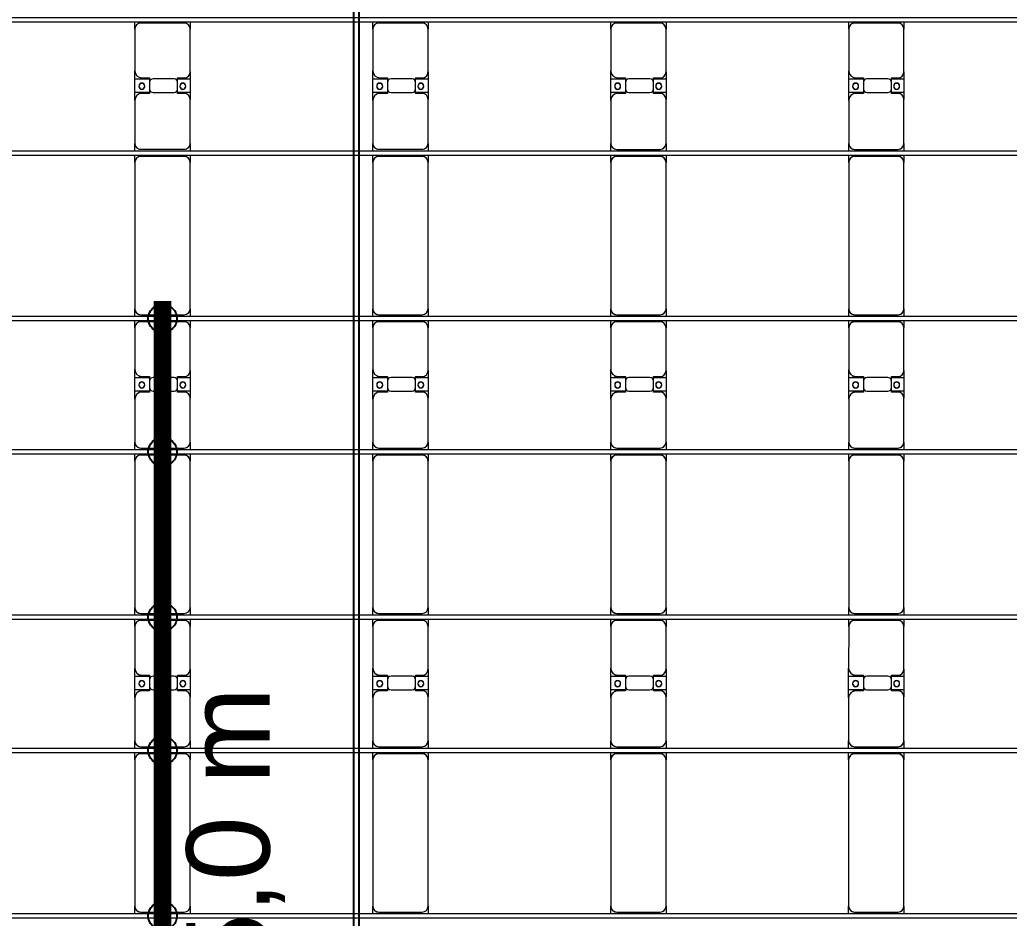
# Model space of a CAD drawing. Header units: millimetres. Extents: x -147246 to 112336, y -213734 to -86506.
# Drawn here: x -89315 to -80998, y -184969 to -177420 of the extents above; entities that cross this region are included whole.
import ezdxf

# ---------------------------------------------------------------- set-up
doc = ezdxf.new("R2010")
doc.units = ezdxf.units.MM
doc.layers.add('A-GENM', color=13, linetype='Continuous', lineweight=9)
doc.layers.add('S-BEAM', color=12, linetype='Continuous', lineweight=9)
doc.layers.add('GC-GHI CHU', color=2, linetype='Continuous')
doc.layers.add('GC-HOP 40x60 GIA CUONG', color=1, linetype='Continuous')
doc.styles.add('GC_VN', font='arial.ttf')

# ---------------------------------------------------------------- blocks, each defined once
blk = doc.blocks.new('Dầm C52 - Hộp 40x60-25898-BỐ TRÍ KHUNG KẾT CẤU BÈ PIN 05')
at = {"layer": 'S-BEAM', "color": 3, "lineweight": 25}
for p, q in [((-55982.1, 20), (55982.1, 20)), ((55982.1, -20), (-55982.1, -20))]:
    blk.add_line(p, q, dxfattribs=at)
blk = doc.blocks.new('Dai phao do pin - DẢI PHAO ĐỠ PIN-V5-BỐ TRÍ KHUNG KẾT CẤU BÈ PIN 05')
at = {"layer": 'A-GENM', "color": 7}
for p, q in [((16888.5, 241.6), (16949.7, 241.6)), ((16899.7, 191.6), (16899.7, -173.4)), ((18180.3, 241.6), (16949.7, 241.6)), ((18180.3, 241.6), (18238.5, 241.6)), ((18230.3, -173.4), (18230.3, 191.6)), ((18278.5, 241.6), (18339.7, 241.6)), ((18289.7, 191.6), (18289.7, -173.4)), ((18699.7, 241.6), (18339.7, 241.6)), ((18699.7, 241.6), (18882.2, 241.6)), ((18759.7, 118.2), (18759.7, 181.6)), ((18767.8, 241.6), (18950.3, 241.6)), ((18767.8, 118.2), (18767.8, 241.6)), ((18882.2, 241.6), (18882.2, 118.2)), ((18890.3, 181.6), (18890.3, 118.2)), ((19300.3, 241.6), (18950.3, 241.6)), ((19300.3, 241.6), (19358.5, 241.6)), ((19350.3, -173.4), (19350.3, 191.6)), ((19398.5, 241.6), (19459.7, 241.6)), ((19409.7, 191.6), (19409.7, -173.4)), ((20690.3, 241.6), (19459.7, 241.6)), ((20690.3, 241.6), (20748.5, 241.6)), ((20740.3, -173.4), (20740.3, 191.6)), ((20788.5, 241.6), (20849.7, 241.6)), ((20799.7, 191.6), (20799.7, -173.4)), ((21209.7, 241.6), (20849.7, 241.6)), ((21209.7, 241.6), (21392.2, 241.6)), ((21269.7, 118.2), (21269.7, 181.6)), ((21277.8, 241.6), (21460.3, 241.6)), ((21277.8, 118.2), (21277.8, 241.6)), ((21392.2, 241.6), (21392.2, 118.2)), ((21400.3, 181.6), (21400.3, 118.2)), ((21810.3, 241.6), (21460.3, 241.6)), ((21810.3, 241.6), (21868.5, 241.6)), ((21860.3, -173.4), (21860.3, 191.6)), ((21908.5, 241.6), (21969.7, 241.6)), ((21919.7, 191.6), (21919.7, -173.4)), ((23200.3, 241.6), (21969.7, 241.6)), ((23200.3, 241.6), (23258.5, 241.6)), ((23250.3, -173.4), (23250.3, 191.6)), ((23298.5, 241.6), (23359.7, 241.6)), ((23309.7, 191.6), (23309.7, -173.4)), ((23719.7, 241.6), (23359.7, 241.6)), ((23719.7, 241.6), (23902.2, 241.6)), ((23779.7, 118.2), (23779.7, 181.6)), ((23787.8, 241.6), (23970.3, 241.6)), ((23787.8, 118.2), (23787.8, 241.6)), ((23902.2, 241.6), (23902.2, 118.2)), ((23910.3, 181.6), (23910.3, 118.2)), ((24320.3, 241.6), (23970.3, 241.6)), ((24320.3, 241.6), (24378.5, 241.6)), ((24370.3, -173.4), (24370.3, 191.6)), ((18852.2, 118.2), (18759.7, 118.2)), ((18767.8, 88.2), (18767.8, -88.2)), ((18890.3, 118.2), (18797.8, 118.2)), ((18882.2, -88.2), (18882.2, 88.2)), ((21362.2, 118.2), (21269.7, 118.2)), ((21277.8, 88.2), (21277.8, -88.2)), ((21400.3, 118.2), (21307.8, 118.2)), ((21392.2, -88.2), (21392.2, 88.2)), ((23872.2, 118.2), (23779.7, 118.2)), ((23787.8, 88.2), (23787.8, -88.2)), ((23910.3, 118.2), (23817.8, 118.2)), ((23902.2, -88.2), (23902.2, 88.2)), ((18759.7, -173.4), (18759.7, -118.2)), ((18759.7, -118.2), (18852.2, -118.2)), ((18767.8, -223.4), (18767.8, -118.2)), ((18797.8, -118.2), (18890.3, -118.2)), ((18882.2, -118.2), (18882.2, -223.4)), ((18890.3, -118.2), (18890.3, -173.4)), ((21269.7, -173.4), (21269.7, -118.2)), ((21269.7, -118.2), (21362.2, -118.2)), ((21277.8, -223.4), (21277.8, -118.2)), ((21307.8, -118.2), (21400.3, -118.2)), ((21392.2, -118.2), (21392.2, -223.4)), ((21400.3, -118.2), (21400.3, -173.4)), ((23779.7, -173.4), (23779.7, -118.2)), ((23779.7, -118.2), (23872.2, -118.2)), ((23787.8, -223.4), (23787.8, -118.2)), ((23817.8, -118.2), (23910.3, -118.2)), ((23902.2, -118.2), (23902.2, -223.4)), ((23910.3, -118.2), (23910.3, -173.4)), ((16949.7, -223.4), (16888.5, -223.4)), ((16949.7, -223.4), (18180.3, -223.4)), ((18238.5, -223.4), (18180.3, -223.4)), ((18339.7, -223.4), (18278.5, -223.4)), ((18339.7, -223.4), (18709.7, -223.4)), ((18882.2, -223.4), (18709.7, -223.4)), ((18940.3, -223.4), (18767.8, -223.4)), ((18940.3, -223.4), (19300.3, -223.4)), ((19358.5, -223.4), (19300.3, -223.4)), ((19459.7, -223.4), (19398.5, -223.4)), ((19459.7, -223.4), (20690.3, -223.4)), ((20748.5, -223.4), (20690.3, -223.4)), ((20849.7, -223.4), (20788.5, -223.4)), ((20849.7, -223.4), (21219.7, -223.4)), ((21392.2, -223.4), (21219.7, -223.4)), ((21450.3, -223.4), (21277.8, -223.4)), ((21450.3, -223.4), (21810.3, -223.4)), ((21868.5, -223.4), (21810.3, -223.4)), ((21969.7, -223.4), (21908.5, -223.4)), ((21969.7, -223.4), (23200.3, -223.4)), ((23258.5, -223.4), (23200.3, -223.4)), ((23359.7, -223.4), (23298.5, -223.4)), ((23359.7, -223.4), (23729.7, -223.4)), ((23902.2, -223.4), (23729.7, -223.4)), ((23960.3, -223.4), (23787.8, -223.4)), ((23960.3, -223.4), (24320.3, -223.4)), ((24378.5, -223.4), (24320.3, -223.4))]:
    blk.add_line(p, q, dxfattribs=at)
for centre, radius, start, end in [((16949.7, 191.6), 50, 90, 180), ((16949.7, 191.6), 50, 105, 180), ((18180.3, 191.6), 50, 360, 90), ((18180.3, 191.6), 50, 15, 90), ((18339.7, 191.6), 50, 90, 180), ((18339.7, 191.6), 50, 135, 180), ((18699.7, 181.6), 60, 360, 90), ((18699.7, 181.6), 60, 360, 30), ((18818.6, 183.2), 25, 0, 180), ((18818.6, 183.2), 25, 180, 0), ((18821.4, 183.2), 25, 360, 180), ((18821.4, 183.2), 25, 180, 0), ((18950.3, 181.6), 60, 90, 180), ((18950.3, 181.6), 60, 150, 180), ((19300.3, 191.6), 50, 0, 90), ((19300.3, 191.6), 50, 0, 45), ((19459.7, 191.6), 50, 90, 180), ((19459.7, 191.6), 50, 105, 180), ((20690.3, 191.6), 50, 360, 90), ((20690.3, 191.6), 50, 15, 90), ((20849.7, 191.6), 50, 90, 180), ((20849.7, 191.6), 50, 135, 180), ((21209.7, 181.6), 60, 0, 90), ((21209.7, 181.6), 60, 0, 30), ((21328.6, 183.2), 25, 360, 180), ((21328.6, 183.2), 25, 180, 0), ((21331.4, 183.2), 25, 360, 180), ((21331.4, 183.2), 25, 180, 0), ((21460.3, 181.6), 60, 90, 180), ((21460.3, 181.6), 60, 150, 180), ((21810.3, 191.6), 50, 0, 90), ((21810.3, 191.6), 50, 0, 45), ((21969.7, 191.6), 50, 90, 180), ((21969.7, 191.6), 50, 105, 180), ((23200.3, 191.6), 50, 0, 90), ((23200.3, 191.6), 50, 15, 90), ((23359.7, 191.6), 50, 90, 180), ((23359.7, 191.6), 50, 135, 180), ((23719.7, 181.6), 60, 360, 90), ((23719.7, 181.6), 60, 360, 30), ((23838.6, 183.2), 25, 360, 180), ((23838.6, 183.2), 25, 180, 0), ((23841.4, 183.2), 25, 0, 180), ((23841.4, 183.2), 25, 180, 0), ((23970.3, 181.6), 60, 90, 180), ((23970.3, 181.6), 60, 150, 180), ((24320.3, 191.6), 50, 0, 90), ((24320.3, 191.6), 50, 0, 45), ((18797.8, 88.2), 30, 90, 180), ((18852.2, 88.2), 30, 0, 90), ((21307.8, 88.2), 30, 90, 180), ((21362.2, 88.2), 30, 360, 90), ((23817.8, 88.2), 30, 90, 180), ((23872.2, 88.2), 30, 360, 90), ((18797.8, -88.2), 30, 180, 270), ((18818.6, -161.8), 25, 360, 180), ((18818.6, -161.8), 25, 180, 360), ((18821.4, -161.8), 25, 360, 180), ((18821.4, -161.8), 25, 180, 360), ((18852.2, -88.2), 30, 270, 0), ((21307.8, -88.2), 30, 180, 270), ((21328.6, -161.8), 25, 0, 180), ((21328.6, -161.8), 25, 180, 0), ((21331.4, -161.8), 25, 360, 180), ((21331.4, -161.8), 25, 180, 360), ((21362.2, -88.2), 30, 270, 360), ((23817.8, -88.2), 30, 180, 270), ((23838.6, -161.8), 25, 0, 180), ((23838.6, -161.8), 25, 180, 0), ((23841.4, -161.8), 25, 0, 180), ((23841.4, -161.8), 25, 180, 0), ((23872.2, -88.2), 30, 270, 0), ((16949.7, -173.4), 50, 180, 270), ((16949.7, -173.4), 50, 180, 270), ((18180.3, -173.4), 50, 270, 360), ((18180.3, -173.4), 50, 285, 360), ((18339.7, -173.4), 50, 180, 270), ((18339.7, -173.4), 50, 180, 225), ((18709.7, -173.4), 50, 270, 360), ((18709.7, -173.4), 50, 315, 360), ((18940.3, -173.4), 50, 180, 270), ((18940.3, -173.4), 50, 180, 225), ((19300.3, -173.4), 50, 270, 0), ((19300.3, -173.4), 50, 315, 0), ((19459.7, -173.4), 50, 180, 270), ((19459.7, -173.4), 50, 180, 270), ((20690.3, -173.4), 50, 270, 0), ((20690.3, -173.4), 50, 285, 360), ((20849.7, -173.4), 50, 180, 270), ((20849.7, -173.4), 50, 180, 225), ((21219.7, -173.4), 50, 270, 0), ((21219.7, -173.4), 50, 315, 360), ((21450.3, -173.4), 50, 180, 270), ((21450.3, -173.4), 50, 180, 225), ((21810.3, -173.4), 50, 270, 0), ((21810.3, -173.4), 50, 315, 360), ((21969.7, -173.4), 50, 180, 270), ((21969.7, -173.4), 50, 180, 270), ((23200.3, -173.4), 50, 270, 360), ((23200.3, -173.4), 50, 285, 360), ((23359.7, -173.4), 50, 180, 270), ((23359.7, -173.4), 50, 180, 225), ((23729.7, -173.4), 50, 270, 360), ((23729.7, -173.4), 50, 315, 0), ((23960.3, -173.4), 50, 180, 270), ((23960.3, -173.4), 50, 180, 225), ((24320.3, -173.4), 50, 270, 0), ((24320.3, -173.4), 50, 315, 360)]:
    blk.add_arc(centre, radius, start, end, dxfattribs=at)
blk = doc.blocks.new('Dai phao do pin - DẢI PHAO ĐỠ PIN-V6-BỐ TRÍ KHUNG KẾT CẤU BÈ PIN 05')
at = {"layer": 'A-GENM', "color": 7}
for p, q in [((16888.5, 241.6), (16949.7, 241.6)), ((16899.7, 191.6), (16899.7, -173.4)), ((18180.3, 241.6), (16949.7, 241.6)), ((18180.3, 241.6), (18238.5, 241.6)), ((18230.3, -173.4), (18230.3, 191.6)), ((18278.5, 241.6), (18339.7, 241.6)), ((18289.7, 191.6), (18289.7, -173.4)), ((18699.7, 241.6), (18339.7, 241.6)), ((18699.7, 241.6), (18882.2, 241.6)), ((18759.7, 118.2), (18759.7, 181.6)), ((18767.8, 241.6), (18950.3, 241.6)), ((18767.8, 118.2), (18767.8, 241.6)), ((18882.2, 241.6), (18882.2, 118.2)), ((18890.3, 181.6), (18890.3, 118.2)), ((19300.3, 241.6), (18950.3, 241.6)), ((19300.3, 241.6), (19358.5, 241.6)), ((19350.3, -173.4), (19350.3, 191.6)), ((19398.5, 241.6), (19459.7, 241.6)), ((19409.7, 191.6), (19409.7, -173.4)), ((20690.3, 241.6), (19459.7, 241.6)), ((20690.3, 241.6), (20748.5, 241.6)), ((20740.3, -173.4), (20740.3, 191.6)), ((20788.5, 241.6), (20849.7, 241.6)), ((20799.7, 191.6), (20799.7, -173.4)), ((21209.7, 241.6), (20849.7, 241.6)), ((21209.7, 241.6), (21392.2, 241.6)), ((21269.7, 118.2), (21269.7, 181.6)), ((21277.8, 241.6), (21460.3, 241.6)), ((21277.8, 118.2), (21277.8, 241.6)), ((21392.2, 241.6), (21392.2, 118.2)), ((21400.3, 181.6), (21400.3, 118.2)), ((21810.3, 241.6), (21460.3, 241.6)), ((21810.3, 241.6), (21868.5, 241.6)), ((21860.3, -173.4), (21860.3, 191.6)), ((21908.5, 241.6), (21969.7, 241.6)), ((21919.7, 191.6), (21919.7, -173.4)), ((23200.3, 241.6), (21969.7, 241.6)), ((23200.3, 241.6), (23258.5, 241.6)), ((23250.3, -173.4), (23250.3, 191.6)), ((23298.5, 241.6), (23359.7, 241.6)), ((23309.7, 191.6), (23309.7, -173.4)), ((23719.7, 241.6), (23359.7, 241.6)), ((23719.7, 241.6), (23902.2, 241.6)), ((23779.7, 118.2), (23779.7, 181.6)), ((23787.8, 241.6), (23970.3, 241.6)), ((23787.8, 118.2), (23787.8, 241.6)), ((23902.2, 241.6), (23902.2, 118.2)), ((23910.3, 181.6), (23910.3, 118.2)), ((24320.3, 241.6), (23970.3, 241.6)), ((24320.3, 241.6), (24378.5, 241.6)), ((24370.3, -173.4), (24370.3, 191.6)), ((18852.2, 118.2), (18759.7, 118.2)), ((18767.8, 88.2), (18767.8, -88.2)), ((18890.3, 118.2), (18797.8, 118.2)), ((18882.2, -88.2), (18882.2, 88.2)), ((21362.2, 118.2), (21269.7, 118.2)), ((21277.8, 88.2), (21277.8, -88.2)), ((21400.3, 118.2), (21307.8, 118.2)), ((21392.2, -88.2), (21392.2, 88.2)), ((23872.2, 118.2), (23779.7, 118.2)), ((23787.8, 88.2), (23787.8, -88.2)), ((23910.3, 118.2), (23817.8, 118.2)), ((23902.2, -88.2), (23902.2, 88.2)), ((18759.7, -173.4), (18759.7, -118.2)), ((18759.7, -118.2), (18852.2, -118.2)), ((18767.8, -223.4), (18767.8, -118.2)), ((18797.8, -118.2), (18890.3, -118.2)), ((18882.2, -118.2), (18882.2, -223.4)), ((18890.3, -118.2), (18890.3, -173.4)), ((21269.7, -173.4), (21269.7, -118.2)), ((21269.7, -118.2), (21362.2, -118.2)), ((21277.8, -223.4), (21277.8, -118.2)), ((21307.8, -118.2), (21400.3, -118.2)), ((21392.2, -118.2), (21392.2, -223.4)), ((21400.3, -118.2), (21400.3, -173.4)), ((23779.7, -173.4), (23779.7, -118.2)), ((23779.7, -118.2), (23872.2, -118.2)), ((23787.8, -223.4), (23787.8, -118.2)), ((23817.8, -118.2), (23910.3, -118.2)), ((23902.2, -118.2), (23902.2, -223.4)), ((23910.3, -118.2), (23910.3, -173.4)), ((16949.7, -223.4), (16888.5, -223.4)), ((16949.7, -223.4), (18180.3, -223.4)), ((18238.5, -223.4), (18180.3, -223.4)), ((18339.7, -223.4), (18278.5, -223.4)), ((18339.7, -223.4), (18709.7, -223.4)), ((18882.2, -223.4), (18709.7, -223.4)), ((18940.3, -223.4), (18767.8, -223.4)), ((18940.3, -223.4), (19300.3, -223.4)), ((19358.5, -223.4), (19300.3, -223.4)), ((19459.7, -223.4), (19398.5, -223.4)), ((19459.7, -223.4), (20690.3, -223.4)), ((20748.5, -223.4), (20690.3, -223.4)), ((20849.7, -223.4), (20788.5, -223.4)), ((20849.7, -223.4), (21219.7, -223.4)), ((21392.2, -223.4), (21219.7, -223.4)), ((21450.3, -223.4), (21277.8, -223.4)), ((21450.3, -223.4), (21810.3, -223.4)), ((21868.5, -223.4), (21810.3, -223.4)), ((21969.7, -223.4), (21908.5, -223.4)), ((21969.7, -223.4), (23200.3, -223.4)), ((23258.5, -223.4), (23200.3, -223.4)), ((23359.7, -223.4), (23298.5, -223.4)), ((23359.7, -223.4), (23729.7, -223.4)), ((23902.2, -223.4), (23729.7, -223.4)), ((23960.3, -223.4), (23787.8, -223.4)), ((23960.3, -223.4), (24320.3, -223.4)), ((24378.5, -223.4), (24320.3, -223.4))]:
    blk.add_line(p, q, dxfattribs=at)
for centre, radius, start, end in [((16949.7, 191.6), 50, 90, 180), ((16949.7, 191.6), 50, 105, 180), ((18180.3, 191.6), 50, 360, 90), ((18180.3, 191.6), 50, 15, 90), ((18339.7, 191.6), 50, 90, 180), ((18339.7, 191.6), 50, 135, 180), ((18699.7, 181.6), 60, 360, 90), ((18699.7, 181.6), 60, 360, 30), ((18818.6, 183.2), 25, 0, 180), ((18818.6, 183.2), 25, 180, 0), ((18821.4, 183.2), 25, 360, 180), ((18821.4, 183.2), 25, 180, 0), ((18950.3, 181.6), 60, 90, 180), ((18950.3, 181.6), 60, 150, 180), ((19300.3, 191.6), 50, 0, 90), ((19300.3, 191.6), 50, 0, 45), ((19459.7, 191.6), 50, 90, 180), ((19459.7, 191.6), 50, 105, 180), ((20690.3, 191.6), 50, 360, 90), ((20690.3, 191.6), 50, 15, 90), ((20849.7, 191.6), 50, 90, 180), ((20849.7, 191.6), 50, 135, 180), ((21209.7, 181.6), 60, 0, 90), ((21209.7, 181.6), 60, 0, 30), ((21328.6, 183.2), 25, 360, 180), ((21328.6, 183.2), 25, 180, 0), ((21331.4, 183.2), 25, 360, 180), ((21331.4, 183.2), 25, 180, 0), ((21460.3, 181.6), 60, 90, 180), ((21460.3, 181.6), 60, 150, 180), ((21810.3, 191.6), 50, 0, 90), ((21810.3, 191.6), 50, 0, 45), ((21969.7, 191.6), 50, 90, 180), ((21969.7, 191.6), 50, 105, 180), ((23200.3, 191.6), 50, 0, 90), ((23200.3, 191.6), 50, 15, 90), ((23359.7, 191.6), 50, 90, 180), ((23359.7, 191.6), 50, 135, 180), ((23719.7, 181.6), 60, 360, 90), ((23719.7, 181.6), 60, 360, 30), ((23838.6, 183.2), 25, 360, 180), ((23838.6, 183.2), 25, 180, 0), ((23841.4, 183.2), 25, 0, 180), ((23841.4, 183.2), 25, 180, 0), ((23970.3, 181.6), 60, 90, 180), ((23970.3, 181.6), 60, 150, 180), ((24320.3, 191.6), 50, 0, 90), ((24320.3, 191.6), 50, 0, 45), ((18797.8, 88.2), 30, 90, 180), ((18852.2, 88.2), 30, 0, 90), ((21307.8, 88.2), 30, 90, 180), ((21362.2, 88.2), 30, 360, 90), ((23817.8, 88.2), 30, 90, 180), ((23872.2, 88.2), 30, 360, 90), ((18797.8, -88.2), 30, 180, 270), ((18818.6, -161.8), 25, 360, 180), ((18818.6, -161.8), 25, 180, 360), ((18821.4, -161.8), 25, 360, 180), ((18821.4, -161.8), 25, 180, 360), ((18852.2, -88.2), 30, 270, 0), ((21307.8, -88.2), 30, 180, 270), ((21328.6, -161.8), 25, 0, 180), ((21328.6, -161.8), 25, 180, 0), ((21331.4, -161.8), 25, 360, 180), ((21331.4, -161.8), 25, 180, 360), ((21362.2, -88.2), 30, 270, 360), ((23817.8, -88.2), 30, 180, 270), ((23838.6, -161.8), 25, 0, 180), ((23838.6, -161.8), 25, 180, 0), ((23841.4, -161.8), 25, 0, 180), ((23841.4, -161.8), 25, 180, 0), ((23872.2, -88.2), 30, 270, 0), ((16949.7, -173.4), 50, 180, 270), ((16949.7, -173.4), 50, 180, 270), ((18180.3, -173.4), 50, 270, 360), ((18180.3, -173.4), 50, 285, 360), ((18339.7, -173.4), 50, 180, 270), ((18339.7, -173.4), 50, 180, 225), ((18709.7, -173.4), 50, 270, 360), ((18709.7, -173.4), 50, 315, 360), ((18940.3, -173.4), 50, 180, 270), ((18940.3, -173.4), 50, 180, 225), ((19300.3, -173.4), 50, 270, 0), ((19300.3, -173.4), 50, 315, 0), ((19459.7, -173.4), 50, 180, 270), ((19459.7, -173.4), 50, 180, 270), ((20690.3, -173.4), 50, 270, 0), ((20690.3, -173.4), 50, 285, 360), ((20849.7, -173.4), 50, 180, 270), ((20849.7, -173.4), 50, 180, 225), ((21219.7, -173.4), 50, 270, 0), ((21219.7, -173.4), 50, 315, 360), ((21450.3, -173.4), 50, 180, 270), ((21450.3, -173.4), 50, 180, 225), ((21810.3, -173.4), 50, 270, 0), ((21810.3, -173.4), 50, 315, 360), ((21969.7, -173.4), 50, 180, 270), ((21969.7, -173.4), 50, 180, 270), ((23200.3, -173.4), 50, 270, 360), ((23200.3, -173.4), 50, 285, 360), ((23359.7, -173.4), 50, 180, 270), ((23359.7, -173.4), 50, 180, 225), ((23729.7, -173.4), 50, 270, 360), ((23729.7, -173.4), 50, 315, 0), ((23960.3, -173.4), 50, 180, 270), ((23960.3, -173.4), 50, 180, 225), ((24320.3, -173.4), 50, 270, 0), ((24320.3, -173.4), 50, 315, 360)]:
    blk.add_arc(centre, radius, start, end, dxfattribs=at)
blk = doc.blocks.new('Dai phao do pin - DẢI PHAO ĐỠ PIN-V7-BỐ TRÍ KHUNG KẾT CẤU BÈ PIN 05')
at = {"layer": 'A-GENM', "color": 7}
for p, q in [((16888.5, 241.6), (16949.7, 241.6)), ((16899.7, 191.6), (16899.7, -173.4)), ((18180.3, 241.6), (16949.7, 241.6)), ((18180.3, 241.6), (18238.5, 241.6)), ((18230.3, -173.4), (18230.3, 191.6)), ((18278.5, 241.6), (18339.7, 241.6)), ((18289.7, 191.6), (18289.7, -173.4)), ((18699.7, 241.6), (18339.7, 241.6)), ((18699.7, 241.6), (18882.2, 241.6)), ((18759.7, 118.2), (18759.7, 181.6)), ((18767.8, 241.6), (18950.3, 241.6)), ((18767.8, 118.2), (18767.8, 241.6)), ((18882.2, 241.6), (18882.2, 118.2)), ((18890.3, 181.6), (18890.3, 118.2)), ((19300.3, 241.6), (18950.3, 241.6)), ((19300.3, 241.6), (19358.5, 241.6)), ((19350.3, -173.4), (19350.3, 191.6)), ((19398.5, 241.6), (19459.7, 241.6)), ((19409.7, 191.6), (19409.7, -173.4)), ((20690.3, 241.6), (19459.7, 241.6)), ((20690.3, 241.6), (20748.5, 241.6)), ((20740.3, -173.4), (20740.3, 191.6)), ((20788.5, 241.6), (20849.7, 241.6)), ((20799.7, 191.6), (20799.7, -173.4)), ((21209.7, 241.6), (20849.7, 241.6)), ((21209.7, 241.6), (21392.2, 241.6)), ((21269.7, 118.2), (21269.7, 181.6)), ((21277.8, 241.6), (21460.3, 241.6)), ((21277.8, 118.2), (21277.8, 241.6)), ((21392.2, 241.6), (21392.2, 118.2)), ((21400.3, 181.6), (21400.3, 118.2)), ((21810.3, 241.6), (21460.3, 241.6)), ((21810.3, 241.6), (21868.5, 241.6)), ((21860.3, -173.4), (21860.3, 191.6)), ((21908.5, 241.6), (21969.7, 241.6)), ((21919.7, 191.6), (21919.7, -173.4)), ((23200.3, 241.6), (21969.7, 241.6)), ((23200.3, 241.6), (23258.5, 241.6)), ((23250.3, -173.4), (23250.3, 191.6)), ((23298.5, 241.6), (23359.7, 241.6)), ((23309.7, 191.6), (23309.7, -173.4)), ((23719.7, 241.6), (23359.7, 241.6)), ((23719.7, 241.6), (23902.2, 241.6)), ((23779.7, 118.2), (23779.7, 181.6)), ((23787.8, 241.6), (23970.3, 241.6)), ((23787.8, 118.2), (23787.8, 241.6)), ((23902.2, 241.6), (23902.2, 118.2)), ((23910.3, 181.6), (23910.3, 118.2)), ((24320.3, 241.6), (23970.3, 241.6)), ((24320.3, 241.6), (24378.5, 241.6)), ((24370.3, -173.4), (24370.3, 191.6)), ((18852.2, 118.2), (18759.7, 118.2)), ((18767.8, 88.2), (18767.8, -88.2)), ((18890.3, 118.2), (18797.8, 118.2)), ((18882.2, -88.2), (18882.2, 88.2)), ((21362.2, 118.2), (21269.7, 118.2)), ((21277.8, 88.2), (21277.8, -88.2)), ((21400.3, 118.2), (21307.8, 118.2)), ((21392.2, -88.2), (21392.2, 88.2)), ((23872.2, 118.2), (23779.7, 118.2)), ((23787.8, 88.2), (23787.8, -88.2)), ((23910.3, 118.2), (23817.8, 118.2)), ((23902.2, -88.2), (23902.2, 88.2)), ((18759.7, -173.4), (18759.7, -118.2)), ((18759.7, -118.2), (18852.2, -118.2)), ((18767.8, -223.4), (18767.8, -118.2)), ((18797.8, -118.2), (18890.3, -118.2)), ((18882.2, -118.2), (18882.2, -223.4)), ((18890.3, -118.2), (18890.3, -173.4)), ((21269.7, -173.4), (21269.7, -118.2)), ((21269.7, -118.2), (21362.2, -118.2)), ((21277.8, -223.4), (21277.8, -118.2)), ((21307.8, -118.2), (21400.3, -118.2)), ((21392.2, -118.2), (21392.2, -223.4)), ((21400.3, -118.2), (21400.3, -173.4)), ((23779.7, -173.4), (23779.7, -118.2)), ((23779.7, -118.2), (23872.2, -118.2)), ((23787.8, -223.4), (23787.8, -118.2)), ((23817.8, -118.2), (23910.3, -118.2)), ((23902.2, -118.2), (23902.2, -223.4)), ((23910.3, -118.2), (23910.3, -173.4)), ((16949.7, -223.4), (16888.5, -223.4)), ((16949.7, -223.4), (18180.3, -223.4)), ((18238.5, -223.4), (18180.3, -223.4)), ((18339.7, -223.4), (18278.5, -223.4)), ((18339.7, -223.4), (18709.7, -223.4)), ((18882.2, -223.4), (18709.7, -223.4)), ((18940.3, -223.4), (18767.8, -223.4)), ((18940.3, -223.4), (19300.3, -223.4)), ((19358.5, -223.4), (19300.3, -223.4)), ((19459.7, -223.4), (19398.5, -223.4)), ((19459.7, -223.4), (20690.3, -223.4)), ((20748.5, -223.4), (20690.3, -223.4)), ((20849.7, -223.4), (20788.5, -223.4)), ((20849.7, -223.4), (21219.7, -223.4)), ((21392.2, -223.4), (21219.7, -223.4)), ((21450.3, -223.4), (21277.8, -223.4)), ((21450.3, -223.4), (21810.3, -223.4)), ((21868.5, -223.4), (21810.3, -223.4)), ((21969.7, -223.4), (21908.5, -223.4)), ((21969.7, -223.4), (23200.3, -223.4)), ((23258.5, -223.4), (23200.3, -223.4)), ((23359.7, -223.4), (23298.5, -223.4)), ((23359.7, -223.4), (23729.7, -223.4)), ((23902.2, -223.4), (23729.7, -223.4)), ((23960.3, -223.4), (23787.8, -223.4)), ((23960.3, -223.4), (24320.3, -223.4)), ((24378.5, -223.4), (24320.3, -223.4))]:
    blk.add_line(p, q, dxfattribs=at)
for centre, radius, start, end in [((16949.7, 191.6), 50, 90, 180), ((16949.7, 191.6), 50, 105, 180), ((18180.3, 191.6), 50, 360, 90), ((18180.3, 191.6), 50, 15, 90), ((18339.7, 191.6), 50, 90, 180), ((18339.7, 191.6), 50, 135, 180), ((18699.7, 181.6), 60, 360, 90), ((18699.7, 181.6), 60, 360, 30), ((18818.6, 183.2), 25, 0, 180), ((18818.6, 183.2), 25, 180, 0), ((18821.4, 183.2), 25, 360, 180), ((18821.4, 183.2), 25, 180, 0), ((18950.3, 181.6), 60, 90, 180), ((18950.3, 181.6), 60, 150, 180), ((19300.3, 191.6), 50, 0, 90), ((19300.3, 191.6), 50, 0, 45), ((19459.7, 191.6), 50, 90, 180), ((19459.7, 191.6), 50, 105, 180), ((20690.3, 191.6), 50, 360, 90), ((20690.3, 191.6), 50, 15, 90), ((20849.7, 191.6), 50, 90, 180), ((20849.7, 191.6), 50, 135, 180), ((21209.7, 181.6), 60, 0, 90), ((21209.7, 181.6), 60, 0, 30), ((21328.6, 183.2), 25, 360, 180), ((21328.6, 183.2), 25, 180, 0), ((21331.4, 183.2), 25, 360, 180), ((21331.4, 183.2), 25, 180, 0), ((21460.3, 181.6), 60, 90, 180), ((21460.3, 181.6), 60, 150, 180), ((21810.3, 191.6), 50, 0, 90), ((21810.3, 191.6), 50, 0, 45), ((21969.7, 191.6), 50, 90, 180), ((21969.7, 191.6), 50, 105, 180), ((23200.3, 191.6), 50, 0, 90), ((23200.3, 191.6), 50, 15, 90), ((23359.7, 191.6), 50, 90, 180), ((23359.7, 191.6), 50, 135, 180), ((23719.7, 181.6), 60, 360, 90), ((23719.7, 181.6), 60, 360, 30), ((23838.6, 183.2), 25, 360, 180), ((23838.6, 183.2), 25, 180, 0), ((23841.4, 183.2), 25, 0, 180), ((23841.4, 183.2), 25, 180, 0), ((23970.3, 181.6), 60, 90, 180), ((23970.3, 181.6), 60, 150, 180), ((24320.3, 191.6), 50, 0, 90), ((24320.3, 191.6), 50, 0, 45), ((18797.8, 88.2), 30, 90, 180), ((18852.2, 88.2), 30, 0, 90), ((21307.8, 88.2), 30, 90, 180), ((21362.2, 88.2), 30, 360, 90), ((23817.8, 88.2), 30, 90, 180), ((23872.2, 88.2), 30, 360, 90), ((18797.8, -88.2), 30, 180, 270), ((18818.6, -161.8), 25, 360, 180), ((18818.6, -161.8), 25, 180, 360), ((18821.4, -161.8), 25, 360, 180), ((18821.4, -161.8), 25, 180, 360), ((18852.2, -88.2), 30, 270, 0), ((21307.8, -88.2), 30, 180, 270), ((21328.6, -161.8), 25, 0, 180), ((21328.6, -161.8), 25, 180, 0), ((21331.4, -161.8), 25, 360, 180), ((21331.4, -161.8), 25, 180, 360), ((21362.2, -88.2), 30, 270, 360), ((23817.8, -88.2), 30, 180, 270), ((23838.6, -161.8), 25, 0, 180), ((23838.6, -161.8), 25, 180, 0), ((23841.4, -161.8), 25, 0, 180), ((23841.4, -161.8), 25, 180, 0), ((23872.2, -88.2), 30, 270, 0), ((16949.7, -173.4), 50, 180, 270), ((16949.7, -173.4), 50, 180, 270), ((18180.3, -173.4), 50, 270, 360), ((18180.3, -173.4), 50, 285, 360), ((18339.7, -173.4), 50, 180, 270), ((18339.7, -173.4), 50, 180, 225), ((18709.7, -173.4), 50, 270, 360), ((18709.7, -173.4), 50, 315, 360), ((18940.3, -173.4), 50, 180, 270), ((18940.3, -173.4), 50, 180, 225), ((19300.3, -173.4), 50, 270, 0), ((19300.3, -173.4), 50, 315, 0), ((19459.7, -173.4), 50, 180, 270), ((19459.7, -173.4), 50, 180, 270), ((20690.3, -173.4), 50, 270, 0), ((20690.3, -173.4), 50, 285, 360), ((20849.7, -173.4), 50, 180, 270), ((20849.7, -173.4), 50, 180, 225), ((21219.7, -173.4), 50, 270, 0), ((21219.7, -173.4), 50, 315, 360), ((21450.3, -173.4), 50, 180, 270), ((21450.3, -173.4), 50, 180, 225), ((21810.3, -173.4), 50, 270, 0), ((21810.3, -173.4), 50, 315, 360), ((21969.7, -173.4), 50, 180, 270), ((21969.7, -173.4), 50, 180, 270), ((23200.3, -173.4), 50, 270, 360), ((23200.3, -173.4), 50, 285, 360), ((23359.7, -173.4), 50, 180, 270), ((23359.7, -173.4), 50, 180, 225), ((23729.7, -173.4), 50, 270, 360), ((23729.7, -173.4), 50, 315, 0), ((23960.3, -173.4), 50, 180, 270), ((23960.3, -173.4), 50, 180, 225), ((24320.3, -173.4), 50, 270, 0), ((24320.3, -173.4), 50, 315, 360)]:
    blk.add_arc(centre, radius, start, end, dxfattribs=at)
blk = doc.blocks.new('Dai phao do pin - DẢI PHAO ĐỠ PIN-V8-BỐ TRÍ KHUNG KẾT CẤU BÈ PIN 05')
at = {"layer": 'A-GENM', "color": 7}
for p, q in [((16888.5, 241.6), (16949.7, 241.6)), ((16899.7, 191.6), (16899.7, -173.4)), ((18180.3, 241.6), (16949.7, 241.6)), ((18180.3, 241.6), (18238.5, 241.6)), ((18230.3, -173.4), (18230.3, 191.6)), ((18278.5, 241.6), (18339.7, 241.6)), ((18289.7, 191.6), (18289.7, -173.4)), ((18699.7, 241.6), (18339.7, 241.6)), ((18699.7, 241.6), (18882.2, 241.6)), ((18759.7, 118.2), (18759.7, 181.6)), ((18767.8, 241.6), (18950.3, 241.6)), ((18767.8, 118.2), (18767.8, 241.6)), ((18882.2, 241.6), (18882.2, 118.2)), ((18890.3, 181.6), (18890.3, 118.2)), ((19300.3, 241.6), (18950.3, 241.6)), ((19300.3, 241.6), (19358.5, 241.6)), ((19350.3, -173.4), (19350.3, 191.6)), ((19398.5, 241.6), (19459.7, 241.6)), ((19409.7, 191.6), (19409.7, -173.4)), ((20690.3, 241.6), (19459.7, 241.6)), ((20690.3, 241.6), (20748.5, 241.6)), ((20740.3, -173.4), (20740.3, 191.6)), ((20788.5, 241.6), (20849.7, 241.6)), ((20799.7, 191.6), (20799.7, -173.4)), ((21209.7, 241.6), (20849.7, 241.6)), ((21209.7, 241.6), (21392.2, 241.6)), ((21269.7, 118.2), (21269.7, 181.6)), ((21277.8, 241.6), (21460.3, 241.6)), ((21277.8, 118.2), (21277.8, 241.6)), ((21392.2, 241.6), (21392.2, 118.2)), ((21400.3, 181.6), (21400.3, 118.2)), ((21810.3, 241.6), (21460.3, 241.6)), ((21810.3, 241.6), (21868.5, 241.6)), ((21860.3, -173.4), (21860.3, 191.6)), ((21908.5, 241.6), (21969.7, 241.6)), ((21919.7, 191.6), (21919.7, -173.4)), ((23200.3, 241.6), (21969.7, 241.6)), ((23200.3, 241.6), (23258.5, 241.6)), ((23250.3, -173.4), (23250.3, 191.6)), ((23298.5, 241.6), (23359.7, 241.6)), ((23309.7, 191.6), (23309.7, -173.4)), ((23719.7, 241.6), (23359.7, 241.6)), ((23719.7, 241.6), (23902.2, 241.6)), ((23779.7, 118.2), (23779.7, 181.6)), ((23787.8, 241.6), (23970.3, 241.6)), ((23787.8, 118.2), (23787.8, 241.6)), ((23902.2, 241.6), (23902.2, 118.2)), ((23910.3, 181.6), (23910.3, 118.2)), ((24320.3, 241.6), (23970.3, 241.6)), ((24320.3, 241.6), (24378.5, 241.6)), ((24370.3, -173.4), (24370.3, 191.6)), ((18852.2, 118.2), (18759.7, 118.2)), ((18767.8, 88.2), (18767.8, -88.2)), ((18890.3, 118.2), (18797.8, 118.2)), ((18882.2, -88.2), (18882.2, 88.2)), ((21362.2, 118.2), (21269.7, 118.2)), ((21277.8, 88.2), (21277.8, -88.2)), ((21400.3, 118.2), (21307.8, 118.2)), ((21392.2, -88.2), (21392.2, 88.2)), ((23872.2, 118.2), (23779.7, 118.2)), ((23787.8, 88.2), (23787.8, -88.2)), ((23910.3, 118.2), (23817.8, 118.2)), ((23902.2, -88.2), (23902.2, 88.2)), ((18759.7, -173.4), (18759.7, -118.2)), ((18759.7, -118.2), (18852.2, -118.2)), ((18767.8, -223.4), (18767.8, -118.2)), ((18797.8, -118.2), (18890.3, -118.2)), ((18882.2, -118.2), (18882.2, -223.4)), ((18890.3, -118.2), (18890.3, -173.4)), ((21269.7, -173.4), (21269.7, -118.2)), ((21269.7, -118.2), (21362.2, -118.2)), ((21277.8, -223.4), (21277.8, -118.2)), ((21307.8, -118.2), (21400.3, -118.2)), ((21392.2, -118.2), (21392.2, -223.4)), ((21400.3, -118.2), (21400.3, -173.4)), ((23779.7, -173.4), (23779.7, -118.2)), ((23779.7, -118.2), (23872.2, -118.2)), ((23787.8, -223.4), (23787.8, -118.2)), ((23817.8, -118.2), (23910.3, -118.2)), ((23902.2, -118.2), (23902.2, -223.4)), ((23910.3, -118.2), (23910.3, -173.4)), ((16949.7, -223.4), (16888.5, -223.4)), ((16949.7, -223.4), (18180.3, -223.4)), ((18238.5, -223.4), (18180.3, -223.4)), ((18339.7, -223.4), (18278.5, -223.4)), ((18339.7, -223.4), (18709.7, -223.4)), ((18882.2, -223.4), (18709.7, -223.4)), ((18940.3, -223.4), (18767.8, -223.4)), ((18940.3, -223.4), (19300.3, -223.4)), ((19358.5, -223.4), (19300.3, -223.4)), ((19459.7, -223.4), (19398.5, -223.4)), ((19459.7, -223.4), (20690.3, -223.4)), ((20748.5, -223.4), (20690.3, -223.4)), ((20849.7, -223.4), (20788.5, -223.4)), ((20849.7, -223.4), (21219.7, -223.4)), ((21392.2, -223.4), (21219.7, -223.4)), ((21450.3, -223.4), (21277.8, -223.4)), ((21450.3, -223.4), (21810.3, -223.4)), ((21868.5, -223.4), (21810.3, -223.4)), ((21969.7, -223.4), (21908.5, -223.4)), ((21969.7, -223.4), (23200.3, -223.4)), ((23258.5, -223.4), (23200.3, -223.4)), ((23359.7, -223.4), (23298.5, -223.4)), ((23359.7, -223.4), (23729.7, -223.4)), ((23902.2, -223.4), (23729.7, -223.4)), ((23960.3, -223.4), (23787.8, -223.4)), ((23960.3, -223.4), (24320.3, -223.4)), ((24378.5, -223.4), (24320.3, -223.4))]:
    blk.add_line(p, q, dxfattribs=at)
for centre, radius, start, end in [((16949.7, 191.6), 50, 90, 180), ((16949.7, 191.6), 50, 105, 180), ((18180.3, 191.6), 50, 360, 90), ((18180.3, 191.6), 50, 15, 90), ((18339.7, 191.6), 50, 90, 180), ((18339.7, 191.6), 50, 135, 180), ((18699.7, 181.6), 60, 360, 90), ((18699.7, 181.6), 60, 360, 30), ((18818.6, 183.2), 25, 0, 180), ((18818.6, 183.2), 25, 180, 0), ((18821.4, 183.2), 25, 360, 180), ((18821.4, 183.2), 25, 180, 0), ((18950.3, 181.6), 60, 90, 180), ((18950.3, 181.6), 60, 150, 180), ((19300.3, 191.6), 50, 0, 90), ((19300.3, 191.6), 50, 0, 45), ((19459.7, 191.6), 50, 90, 180), ((19459.7, 191.6), 50, 105, 180), ((20690.3, 191.6), 50, 360, 90), ((20690.3, 191.6), 50, 15, 90), ((20849.7, 191.6), 50, 90, 180), ((20849.7, 191.6), 50, 135, 173.9076), ((21209.7, 181.6), 60, 0, 90), ((21209.7, 181.6), 60, 0, 30), ((21328.6, 183.2), 25, 360, 180), ((21328.6, 183.2), 25, 180, 0), ((21331.4, 183.2), 25, 360, 180), ((21331.4, 183.2), 25, 180, 0), ((21460.3, 181.6), 60, 90, 180), ((21460.3, 181.6), 60, 150, 180), ((21810.3, 191.6), 50, 0, 90), ((21810.3, 191.6), 50, 6.0973, 45), ((21969.7, 191.6), 50, 90, 180), ((21969.7, 191.6), 50, 105, 173.90242), ((23200.3, 191.6), 50, 0, 90), ((23200.3, 191.6), 50, 15, 90), ((23359.7, 191.6), 50, 90, 180), ((23359.7, 191.6), 50, 135, 173.89598), ((23719.7, 181.6), 60, 360, 90), ((23719.7, 181.6), 60, 360, 30), ((23838.6, 183.2), 25, 360, 180), ((23838.6, 183.2), 25, 180, 0), ((23841.4, 183.2), 25, 0, 180), ((23841.4, 183.2), 25, 180, 0), ((23970.3, 181.6), 60, 90, 180), ((23970.3, 181.6), 60, 150, 180), ((24320.3, 191.6), 50, 0, 90), ((24320.3, 191.6), 50, 0, 45), ((18797.8, 88.2), 30, 90, 180), ((18852.2, 88.2), 30, 0, 90), ((21307.8, 88.2), 30, 90, 180), ((21362.2, 88.2), 30, 360, 90), ((23817.8, 88.2), 30, 90, 180), ((23872.2, 88.2), 30, 360, 90), ((18797.8, -88.2), 30, 180, 270), ((18818.6, -161.8), 25, 360, 180), ((18818.6, -161.8), 25, 180, 360), ((18821.4, -161.8), 25, 360, 180), ((18821.4, -161.8), 25, 180, 360), ((18852.2, -88.2), 30, 270, 0), ((21307.8, -88.2), 30, 180, 270), ((21328.6, -161.8), 25, 0, 180), ((21328.6, -161.8), 25, 180, 0), ((21331.4, -161.8), 25, 360, 180), ((21331.4, -161.8), 25, 180, 360), ((21362.2, -88.2), 30, 270, 360), ((23817.8, -88.2), 30, 180, 270), ((23838.6, -161.8), 25, 0, 180), ((23838.6, -161.8), 25, 180, 0), ((23841.4, -161.8), 25, 0, 180), ((23841.4, -161.8), 25, 180, 0), ((23872.2, -88.2), 30, 270, 0), ((16949.7, -173.4), 50, 180, 270), ((16949.7, -173.4), 50, 180, 270), ((18180.3, -173.4), 50, 270, 360), ((18180.3, -173.4), 50, 285, 360), ((18339.7, -173.4), 50, 180, 270), ((18339.7, -173.4), 50, 180, 225), ((18709.7, -173.4), 50, 270, 360), ((18709.7, -173.4), 50, 315, 360), ((18940.3, -173.4), 50, 180, 270), ((18940.3, -173.4), 50, 180, 225), ((19300.3, -173.4), 50, 270, 0), ((19300.3, -173.4), 50, 315, 0), ((19459.7, -173.4), 50, 180, 270), ((19459.7, -173.4), 50, 180, 270), ((20690.3, -173.4), 50, 270, 0), ((20690.3, -173.4), 50, 285, 360), ((20849.7, -173.4), 50, 180, 270), ((20849.7, -173.4), 50, 180, 225), ((21219.7, -173.4), 50, 270, 0), ((21219.7, -173.4), 50, 315, 360), ((21450.3, -173.4), 50, 180, 270), ((21450.3, -173.4), 50, 180, 225), ((21810.3, -173.4), 50, 270, 0), ((21810.3, -173.4), 50, 315, 360), ((21969.7, -173.4), 50, 180, 270), ((21969.7, -173.4), 50, 180, 270), ((23200.3, -173.4), 50, 270, 360), ((23200.3, -173.4), 50, 285, 360), ((23359.7, -173.4), 50, 180, 270), ((23359.7, -173.4), 50, 180, 225), ((23729.7, -173.4), 50, 270, 360), ((23729.7, -173.4), 50, 315, 0), ((23960.3, -173.4), 50, 180, 270), ((23960.3, -173.4), 50, 180, 225), ((24320.3, -173.4), 50, 270, 0), ((24320.3, -173.4), 50, 315, 360)]:
    blk.add_arc(centre, radius, start, end, dxfattribs=at)
blk = doc.blocks.new('Dầm C52 - Dầm C52-18923-BỐ TRÍ KHUNG KẾT CẤU BÈ PIN 05')
at = {"layer": 'S-BEAM', "color": 1}
for p, q in [((-52556.1, 20), (52556.1, 20)), ((52556.1, -20), (-52556.1, -20))]:
    blk.add_line(p, q, dxfattribs=at)
blk = doc.blocks.new('HOBANMONG_BEPIN 5_rvt-1-BỐ TRÍ KHUNG KẾT CẤU BÈ PIN 05')
at = {"layer": 'A-GENM', "color": 3, "lineweight": 25, "rotation": 89.99977101252024}
for name, p in [('Dai phao do pin - DẢI PHAO ĐỠ PIN-V5-BỐ TRÍ KHUNG KẾT CẤU BÈ PIN 05', (-88105.9, -201817.9)), ('Dai phao do pin - DẢI PHAO ĐỠ PIN-V6-BỐ TRÍ KHUNG KẾT CẤU BÈ PIN 05', (-86105.9, -201817.9)), ('Dai phao do pin - DẢI PHAO ĐỠ PIN-V7-BỐ TRÍ KHUNG KẾT CẤU BÈ PIN 05', (-84105.9, -201818)), ('Dai phao do pin - DẢI PHAO ĐỠ PIN-V8-BỐ TRÍ KHUNG KẾT CẤU BÈ PIN 05', (-82105.9, -201818))]:
    blk.add_blockref(name, p, dxfattribs=at)
at = {"layer": 'S-BEAM', "color": 3, "lineweight": 25}
for name, p, rotation in [('Dầm C52 - Hộp 40x60-25898-BỐ TRÍ KHUNG KẾT CẤU BÈ PIN 05', (-86485.7, -148536.8), 269.9997710125197), ('Dầm C52 - Dầm C52-18923-BỐ TRÍ KHUNG KẾT CẤU BÈ PIN 05', (-44162, -177419.7), 179.9997710135151), ('Dầm C52 - Dầm C52-18923-BỐ TRÍ KHUNG KẾT CẤU BÈ PIN 05', (-44162, -178539.7), 179.9997710135151), ('Dầm C52 - Dầm C52-18923-BỐ TRÍ KHUNG KẾT CẤU BÈ PIN 05', (-44162, -179929.7), 179.9997710135151), ('Dầm C52 - Dầm C52-18923-BỐ TRÍ KHUNG KẾT CẤU BÈ PIN 05', (-44162, -181049.7), 179.9997710135151), ('Dầm C52 - Dầm C52-18923-BỐ TRÍ KHUNG KẾT CẤU BÈ PIN 05', (-44162, -182439.7), 179.9997710135151), ('Dầm C52 - Dầm C52-18923-BỐ TRÍ KHUNG KẾT CẤU BÈ PIN 05', (-44162, -183559.7), 179.9997710135151), ('Dầm C52 - Dầm C52-18923-BỐ TRÍ KHUNG KẾT CẤU BÈ PIN 05', (-44162, -184949.7), 179.9997710135151)]:
    blk.add_blockref(name, p, dxfattribs=dict(at, rotation=rotation))

msp = doc.modelspace()

# ---------------------------------------------------------------- linework, layer by layer
at = {"layer": 'GC-HOP 40x60 GIA CUONG', "const_width": 150}
msp.add_lwpolyline([(-88114.9, -194783.8), (-88114.9, -179783.8)], dxfattribs=at)
at = {"layer": 'GC-HOP 40x60 GIA CUONG'}
for centre in [(-88114.9, -179929.7), (-88114.9, -181049.7), (-88114.9, -182439.7), (-88114.9, -183559.7), (-88114.9, -184949.7)]:
    msp.add_circle(centre, 120, dxfattribs=at)

# ---------------------------------------------------------------- block references
at = {"lineweight": 5}
msp.add_blockref('HOBANMONG_BEPIN 5_rvt-1-BỐ TRÍ KHUNG KẾT CẤU BÈ PIN 05', (0, 0), dxfattribs=at)

# ---------------------------------------------------------------- texts
at = {"layer": 'GC-GHI CHU', "style": 'GC_VN'}
msp.add_text('B5-02: 2×15,0 m', height=700, rotation=90, dxfattribs=at).set_placement((-87214.9, -190283.8))

doc.saveas('drawing.dxf')
